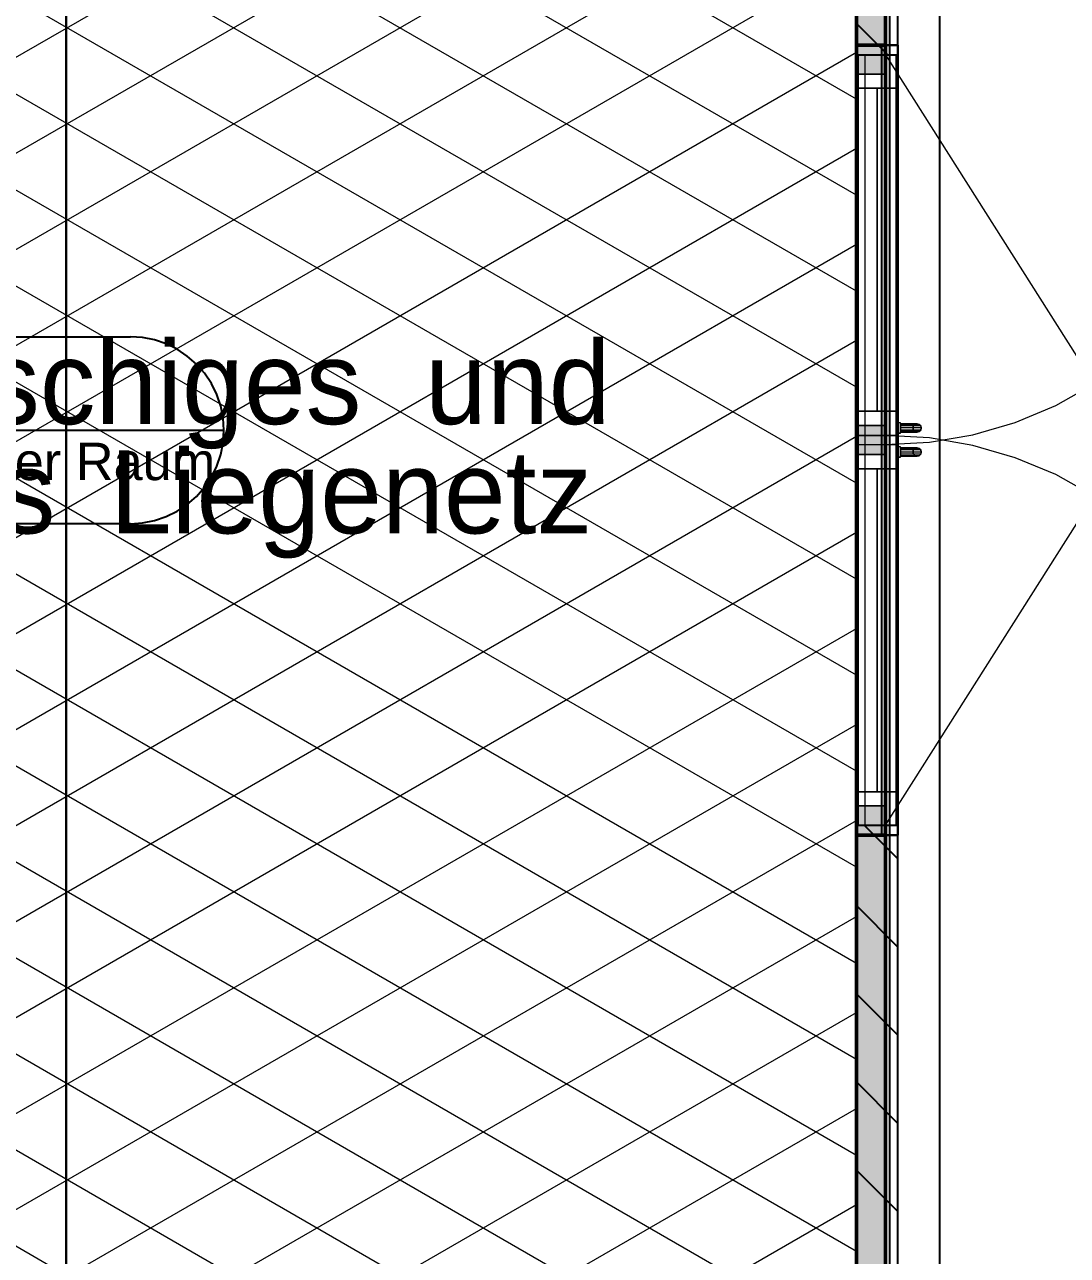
# Model space of a CAD drawing. Extents: x 0 to 756, y -25 to 420.
# Drawn here: x 251.6 to 301.7, y 173.4 to 232.6 of the extents above; entities that cross this region are included whole.
import ezdxf
from ezdxf.lldxf.tags import DXFTag

# ---------------------------------------------------------------- set-up
doc = ezdxf.new("R2010")
doc.units = 0
doc.layers.get('0').update_dxf_attribs({"lineweight": 25})
doc.layers.add('A_Dach', color=1, linetype='Continuous', lineweight=25, true_color=0xff0000)
doc.layers.add('A_Dachfenster', color=1, linetype='Continuous', lineweight=25, true_color=0xff0000)
for name, color, linetype, lineweight in [('A_Fenster', 7, 'Continuous', 25), ('A_Innenwand', 7, 'Continuous', 25), ('A_Raum', 7, 'Continuous', 25), ('Allgemein01', 7, 'Continuous', 13), ('Allgemein03', 7, 'Continuous', 25), ('Fenster', 7, 'Continuous', 13), ('Fenster-Flügel', 7, 'VERDECKT2_S2', 13), ('Fensterbank', 7, 'Continuous', 13), ('Pfosten_ Stützen', 7, 'Continuous', 13), ('Standard', 7, 'Continuous', 25), ('Wand Holz tragend', 7, 'Continuous', 13)]:
    doc.layers.add(name, color=color, linetype=linetype, lineweight=lineweight)
doc.styles.get("Standard").update_dxf_attribs({"font": 'arial.ttf'})
tags = doc.linetypes.add('fein_strichliert', pattern=[4, 1, -2, 1]).pattern_tags.tags
tags[8:9] = [DXFTag(74, 4), DXFTag(75, 0), DXFTag(340, '0'), DXFTag(46, 0.0), DXFTag(50, 0.0), DXFTag(44, 0.0), DXFTag(45, 0.0)]
tags[6:7] = [DXFTag(74, 4), DXFTag(75, 0), DXFTag(340, '0'), DXFTag(46, 0.0), DXFTag(50, 0.0), DXFTag(44, 0.0), DXFTag(45, 0.0)]
tags[4:5] = [DXFTag(74, 4), DXFTag(75, 0), DXFTag(340, '0'), DXFTag(46, 0.0), DXFTag(50, 0.0), DXFTag(44, 0.0), DXFTag(45, 0.0)]
tags = doc.linetypes.add('VERDECKT2_S2', pattern=[0.27, 0.2, -0.07]).pattern_tags.tags
tags[6:7] = [DXFTag(74, 4), DXFTag(75, 0), DXFTag(340, '0'), DXFTag(46, 1.0), DXFTag(50, 0.0), DXFTag(44, 0.0), DXFTag(45, 0.0)]
tags[4:5] = [DXFTag(74, 4), DXFTag(75, 0), DXFTag(340, '0'), DXFTag(46, 1.0), DXFTag(50, 0.0), DXFTag(44, 0.0), DXFTag(45, 0.0)]

# ---------------------------------------------------------------- blocks, each defined once
blk = doc.blocks.new('Referenz-A01I5YQ8IE')
at = {"layer": 'Allgemein01', "color": 0, "linetype": 'VERDECKT2_S2', "lineweight": -2, "ltscale": 0.25}
for p, q in [((253.567, 414.475), (253.567, 5.763)), ((295.567, 414.475), (295.567, 5.763))]:
    blk.add_line(p, q, dxfattribs=at)
at = {"layer": 'Allgemein03', "color": 0, "lineweight": -2}
blk.add_line((253.567, 414.475), (253.567, 5.763), dxfattribs=at)
at = {"layer": 'Allgemein03', "color": 0, "lineweight": 13}
blk.add_line((291.567, 269.168), (291.567, 155.768), dxfattribs=at)
at = {"layer": 'Fenster', "color": 0, "linetype": 'Continuous', "ltscale": 0.13}
for p, q in [((291.567, 231.668), (291.567, 230.268)), ((292.967, 231.668), (291.567, 231.668)), ((292.967, 231.668), (291.567, 231.668)), ((291.567, 231.668), (291.567, 230.268)), ((291.567, 230.268), (291.567, 231.668)), ((291.567, 231.668), (292.967, 231.668)), ((291.567, 231.668), (291.567, 231.668)), ((292.967, 230.268), (292.967, 231.668)), ((292.967, 230.268), (292.967, 231.668)), ((292.967, 231.668), (292.967, 231.668)), ((292.967, 230.268), (292.967, 231.668)), ((293.487, 231.188), (291.647, 231.188)), ((291.647, 231.188), (291.647, 229.588)), ((291.647, 229.588), (291.647, 231.188)), ((291.647, 231.188), (293.487, 231.188)), ((291.647, 231.188), (291.647, 231.188)), ((293.487, 229.588), (293.487, 231.188)), ((293.487, 231.188), (293.487, 231.188)), ((293.487, 229.588), (293.487, 231.188)), ((291.567, 230.268), (292.967, 230.268)), ((292.967, 230.268), (291.567, 230.268)), ((291.567, 230.268), (291.567, 213.368)), ((291.567, 230.268), (292.967, 230.268)), ((291.567, 230.268), (291.567, 230.268)), ((291.567, 230.268), (292.967, 230.268)), ((292.967, 230.268), (291.567, 230.268)), ((291.567, 230.268), (291.567, 195.068)), ((291.567, 195.068), (291.567, 230.268)), ((291.567, 230.268), (292.967, 230.268)), ((291.567, 230.268), (291.567, 230.268)), ((292.967, 230.268), (291.567, 230.268)), ((291.567, 230.268), (291.567, 195.068)), ((291.567, 195.068), (291.567, 230.268)), ((291.567, 230.268), (292.967, 230.268)), ((291.567, 230.268), (291.567, 230.268)), ((292.967, 213.368), (292.967, 230.268)), ((292.967, 230.268), (292.967, 230.268)), ((292.967, 195.068), (292.967, 230.268)), ((292.967, 230.268), (292.967, 230.268)), ((292.967, 195.068), (292.967, 230.268)), ((292.967, 195.068), (292.967, 230.268)), ((292.967, 230.268), (292.967, 230.268)), ((292.967, 195.068), (292.967, 230.268)), ((291.647, 229.588), (293.487, 229.588)), ((291.647, 229.588), (291.647, 229.588)), ((291.647, 229.588), (293.487, 229.588)), ((293.487, 229.588), (291.647, 229.588)), ((291.647, 229.588), (291.647, 214.048)), ((291.647, 214.048), (291.647, 229.588)), ((291.647, 229.588), (293.487, 229.588)), ((291.647, 229.588), (291.647, 229.588)), ((293.487, 229.588), (291.647, 229.588)), ((291.647, 229.588), (291.647, 214.048)), ((291.647, 214.048), (291.647, 229.588)), ((291.647, 229.588), (293.487, 229.588)), ((291.647, 229.588), (291.647, 229.588)), ((293.487, 229.588), (293.487, 229.588)), ((293.487, 214.048), (293.487, 229.588)), ((293.487, 229.588), (293.487, 229.588)), ((293.487, 214.048), (293.487, 229.588)), ((293.487, 214.048), (293.487, 229.588)), ((293.487, 229.588), (293.487, 229.588)), ((293.487, 214.048), (293.487, 229.588)), ((293.487, 214.048), (291.647, 214.048)), ((291.647, 214.048), (291.647, 212.448)), ((291.647, 212.448), (291.647, 214.048)), ((291.647, 214.048), (293.487, 214.048)), ((291.647, 214.048), (291.647, 214.048)), ((291.647, 214.048), (293.487, 214.048)), ((291.647, 214.048), (291.647, 214.048)), ((291.647, 214.048), (293.487, 214.048)), ((291.647, 214.048), (293.487, 214.048)), ((291.647, 214.048), (291.647, 214.048)), ((291.647, 214.048), (293.487, 214.048)), ((293.487, 212.448), (293.487, 214.048)), ((293.487, 214.048), (293.487, 214.048)), ((293.487, 212.448), (293.487, 214.048)), ((293.487, 214.048), (293.487, 214.048)), ((293.487, 214.048), (293.487, 214.048)), ((291.567, 213.368), (292.967, 213.368)), ((291.567, 213.368), (291.567, 211.968)), ((292.967, 213.368), (291.567, 213.368)), ((292.967, 213.368), (291.567, 213.368)), ((291.567, 213.368), (291.567, 211.968)), ((291.567, 211.968), (291.567, 213.368)), ((291.567, 213.368), (292.967, 213.368)), ((291.567, 213.368), (291.567, 213.368)), ((292.967, 211.968), (292.967, 213.368)), ((292.967, 211.968), (292.967, 213.368)), ((292.967, 213.368), (292.967, 213.368)), ((292.967, 211.968), (292.967, 213.368)), ((292.967, 211.968), (291.567, 211.968)), ((291.567, 211.968), (291.567, 195.068)), ((291.567, 211.968), (292.967, 211.968)), ((291.567, 211.968), (292.967, 211.968)), ((291.567, 211.968), (291.567, 211.968)), ((291.567, 211.968), (292.967, 211.968)), ((291.647, 212.448), (293.487, 212.448)), ((291.647, 212.448), (291.647, 212.448)), ((291.647, 212.448), (293.487, 212.448)), ((292.967, 195.068), (292.967, 211.968)), ((292.967, 211.968), (292.967, 211.968)), ((293.487, 212.448), (293.487, 212.448)), ((291.567, 195.068), (291.567, 193.668)), ((292.967, 195.068), (291.567, 195.068)), ((291.567, 195.068), (292.967, 195.068)), ((292.967, 195.068), (291.567, 195.068)), ((291.567, 195.068), (291.567, 193.668)), ((291.567, 193.668), (291.567, 195.068)), ((291.567, 195.068), (292.967, 195.068)), ((291.567, 195.068), (291.567, 195.068)), ((291.567, 195.068), (292.967, 195.068)), ((291.567, 195.068), (291.567, 195.068)), ((291.567, 195.068), (292.967, 195.068)), ((291.567, 195.068), (292.967, 195.068)), ((291.567, 195.068), (291.567, 195.068)), ((291.567, 195.068), (292.967, 195.068)), ((292.967, 193.668), (292.967, 195.068)), ((292.967, 193.668), (292.967, 195.068)), ((292.967, 195.068), (292.967, 195.068)), ((292.967, 193.668), (292.967, 195.068)), ((292.967, 195.068), (292.967, 195.068)), ((292.967, 195.068), (292.967, 195.068)), ((291.567, 193.668), (292.967, 193.668)), ((291.567, 193.668), (292.967, 193.668)), ((291.567, 193.668), (291.567, 193.668)), ((291.567, 193.668), (292.967, 193.668)), ((292.967, 193.668), (292.967, 193.668))]:
    blk.add_line(p, q, dxfattribs=at)
at = {"layer": 'Fenster', "color": 0}
for p, q in [((292.567, 229.588), (292.567, 214.048)), ((292.567, 214.048), (292.567, 229.588)), ((292.567, 229.588), (292.567, 229.588)), ((292.567, 214.048), (292.567, 214.048)), ((293.487, 213.498), (293.487, 212.998)), ((293.687, 213.498), (293.487, 213.498)), ((293.487, 213.498), (293.487, 212.998)), ((293.487, 213.498), (293.487, 213.498)), ((293.687, 213.498), (293.487, 213.498)), ((293.687, 212.998), (293.687, 213.498)), ((293.687, 212.998), (293.687, 213.498)), ((293.687, 213.498), (293.687, 213.498)), ((294.487, 213.448), (293.687, 213.448)), ((293.687, 213.448), (293.687, 213.421)), ((293.687, 213.421), (293.687, 213.448)), ((294.587, 213.421), (293.687, 213.421)), ((293.687, 213.421), (293.687, 213.348)), ((294.387, 213.421), (293.687, 213.421)), ((293.687, 213.348), (293.687, 213.421)), ((294.66, 213.348), (293.687, 213.348)), ((293.687, 213.348), (293.687, 213.248)), ((294.314, 213.348), (293.687, 213.348)), ((293.687, 213.248), (293.687, 213.348)), ((293.687, 213.248), (293.687, 213.148)), ((294.687, 213.248), (293.687, 213.248)), ((294.287, 213.248), (293.687, 213.248)), ((293.687, 213.148), (293.687, 213.248)), ((293.687, 213.148), (293.687, 213.074)), ((294.66, 213.148), (293.687, 213.148)), ((294.314, 213.148), (293.687, 213.148)), ((293.687, 213.074), (293.687, 213.148)), ((294.314, 213.348), (294.287, 213.248)), ((294.287, 213.248), (294.314, 213.348)), ((294.287, 213.248), (294.314, 213.148)), ((294.314, 213.148), (294.287, 213.248)), ((294.287, 213.248), (294.287, 213.248)), ((294.387, 213.421), (294.314, 213.348)), ((294.314, 213.348), (294.387, 213.421)), ((294.314, 213.348), (294.314, 213.348)), ((294.314, 213.148), (294.387, 213.074)), ((294.387, 213.074), (294.314, 213.148)), ((294.314, 213.148), (294.314, 213.148)), ((294.487, 213.448), (294.387, 213.421)), ((294.387, 213.421), (294.487, 213.448)), ((294.387, 213.421), (294.387, 213.421)), ((294.587, 213.421), (294.487, 213.448)), ((294.487, 213.448), (294.587, 213.421)), ((294.487, 213.448), (294.487, 213.448)), ((294.66, 213.348), (294.587, 213.421)), ((294.587, 213.421), (294.66, 213.348)), ((294.587, 213.421), (294.587, 213.421)), ((294.587, 213.074), (294.66, 213.148)), ((294.66, 213.148), (294.587, 213.074)), ((294.687, 213.248), (294.66, 213.348)), ((294.66, 213.348), (294.687, 213.248)), ((294.66, 213.348), (294.66, 213.348)), ((294.66, 213.148), (294.687, 213.248)), ((294.687, 213.248), (294.66, 213.148)), ((294.66, 213.148), (294.66, 213.148)), ((294.687, 213.248), (294.687, 213.248)), ((293.487, 212.888), (291.647, 212.888)), ((291.647, 212.888), (291.647, 211.288)), ((291.647, 211.288), (291.647, 212.888)), ((291.647, 212.888), (293.487, 212.888)), ((291.647, 212.888), (291.647, 212.888)), ((293.487, 212.998), (293.687, 212.998)), ((293.487, 212.998), (293.487, 212.998)), ((293.687, 212.998), (293.487, 212.998)), ((293.487, 211.288), (293.487, 212.888)), ((293.487, 212.888), (293.487, 212.888)), ((293.487, 211.288), (293.487, 212.888)), ((293.687, 213.074), (293.687, 213.048)), ((294.587, 213.074), (293.687, 213.074)), ((294.387, 213.074), (293.687, 213.074)), ((293.687, 213.048), (293.687, 213.074)), ((293.687, 213.048), (294.487, 213.048)), ((293.687, 212.998), (293.687, 212.998)), ((294.387, 213.074), (294.487, 213.048)), ((294.487, 213.048), (294.387, 213.074)), ((294.387, 213.074), (294.387, 213.074)), ((294.487, 213.048), (294.587, 213.074)), ((294.587, 213.074), (294.487, 213.048)), ((294.487, 213.048), (294.487, 213.048)), ((294.587, 213.074), (294.587, 213.074)), ((293.487, 212.338), (293.487, 211.838)), ((293.687, 212.338), (293.487, 212.338)), ((293.487, 212.338), (293.487, 211.838)), ((293.487, 212.338), (293.487, 212.338)), ((293.687, 212.338), (293.487, 212.338)), ((293.687, 211.838), (293.687, 212.338)), ((293.687, 211.838), (293.687, 212.338)), ((293.687, 212.338), (293.687, 212.338)), ((294.487, 212.288), (293.687, 212.288)), ((293.687, 212.288), (293.687, 212.261)), ((293.687, 212.261), (293.687, 212.288)), ((294.587, 212.261), (293.687, 212.261)), ((293.687, 212.261), (293.687, 212.188)), ((294.387, 212.261), (293.687, 212.261)), ((293.687, 212.188), (293.687, 212.261)), ((294.66, 212.188), (293.687, 212.188)), ((293.687, 212.188), (293.687, 212.088)), ((294.314, 212.188), (293.687, 212.188)), ((293.687, 212.088), (293.687, 212.188)), ((293.687, 212.088), (293.687, 211.988)), ((294.687, 212.088), (293.687, 212.088)), ((294.287, 212.088), (293.687, 212.088)), ((293.687, 211.988), (293.687, 212.088)), ((293.687, 211.988), (293.687, 211.914)), ((294.66, 211.988), (293.687, 211.988)), ((294.314, 211.988), (293.687, 211.988)), ((293.687, 211.914), (293.687, 211.988)), ((294.314, 212.188), (294.287, 212.088)), ((294.287, 212.088), (294.314, 212.188)), ((294.287, 212.088), (294.314, 211.988)), ((294.314, 211.988), (294.287, 212.088)), ((294.287, 212.088), (294.287, 212.088)), ((294.387, 212.261), (294.314, 212.188)), ((294.314, 212.188), (294.387, 212.261)), ((294.314, 212.188), (294.314, 212.188)), ((294.314, 211.988), (294.387, 211.914)), ((294.387, 211.914), (294.314, 211.988)), ((294.314, 211.988), (294.314, 211.988)), ((294.487, 212.288), (294.387, 212.261)), ((294.387, 212.261), (294.487, 212.288)), ((294.387, 212.261), (294.387, 212.261)), ((294.587, 212.261), (294.487, 212.288)), ((294.487, 212.288), (294.587, 212.261)), ((294.487, 212.288), (294.487, 212.288)), ((294.66, 212.188), (294.587, 212.261)), ((294.587, 212.261), (294.66, 212.188)), ((294.587, 212.261), (294.587, 212.261)), ((294.587, 211.914), (294.66, 211.988)), ((294.66, 211.988), (294.587, 211.914)), ((294.687, 212.088), (294.66, 212.188)), ((294.66, 212.188), (294.687, 212.088)), ((294.66, 212.188), (294.66, 212.188)), ((294.66, 211.988), (294.687, 212.088)), ((294.687, 212.088), (294.66, 211.988)), ((294.66, 211.988), (294.66, 211.988)), ((294.687, 212.088), (294.687, 212.088)), ((293.487, 211.838), (293.687, 211.838)), ((293.487, 211.838), (293.487, 211.838)), ((293.687, 211.838), (293.487, 211.838)), ((293.687, 211.914), (293.687, 211.888)), ((294.587, 211.914), (293.687, 211.914)), ((294.387, 211.914), (293.687, 211.914)), ((293.687, 211.888), (293.687, 211.914)), ((293.687, 211.888), (294.487, 211.888)), ((293.687, 211.838), (293.687, 211.838)), ((294.387, 211.914), (294.487, 211.888)), ((294.487, 211.888), (294.387, 211.914)), ((294.387, 211.914), (294.387, 211.914)), ((294.487, 211.888), (294.587, 211.914)), ((294.587, 211.914), (294.487, 211.888)), ((294.487, 211.888), (294.487, 211.888)), ((294.587, 211.914), (294.587, 211.914)), ((291.647, 211.288), (293.487, 211.288)), ((291.647, 211.288), (291.647, 211.288)), ((291.647, 211.288), (293.487, 211.288)), ((293.487, 211.288), (291.647, 211.288)), ((291.647, 211.288), (291.647, 195.748)), ((291.647, 195.748), (291.647, 211.288)), ((291.647, 211.288), (293.487, 211.288)), ((291.647, 211.288), (291.647, 211.288)), ((293.487, 211.288), (291.647, 211.288)), ((291.647, 211.288), (291.647, 195.748)), ((291.647, 195.748), (291.647, 211.288)), ((291.647, 211.288), (293.487, 211.288)), ((291.647, 211.288), (291.647, 211.288)), ((292.567, 211.288), (292.567, 195.748)), ((292.567, 195.748), (292.567, 211.288)), ((292.567, 211.288), (292.567, 211.288)), ((293.487, 211.288), (293.487, 211.288)), ((293.487, 195.748), (293.487, 211.288)), ((293.487, 211.288), (293.487, 211.288)), ((293.487, 195.748), (293.487, 211.288)), ((293.487, 195.748), (293.487, 211.288)), ((293.487, 211.288), (293.487, 211.288)), ((293.487, 195.748), (293.487, 211.288)), ((293.487, 195.748), (291.647, 195.748)), ((291.647, 195.748), (291.647, 194.148)), ((291.647, 194.148), (291.647, 195.748)), ((291.647, 195.748), (293.487, 195.748)), ((291.647, 195.748), (291.647, 195.748)), ((291.647, 195.748), (293.487, 195.748)), ((291.647, 195.748), (291.647, 195.748)), ((291.647, 195.748), (293.487, 195.748)), ((291.647, 195.748), (293.487, 195.748)), ((291.647, 195.748), (291.647, 195.748)), ((291.647, 195.748), (293.487, 195.748)), ((292.567, 195.748), (292.567, 195.748)), ((293.487, 194.148), (293.487, 195.748)), ((293.487, 195.748), (293.487, 195.748)), ((293.487, 194.148), (293.487, 195.748)), ((293.487, 195.748), (293.487, 195.748)), ((293.487, 195.748), (293.487, 195.748)), ((291.647, 194.148), (293.487, 194.148)), ((291.647, 194.148), (291.647, 194.148)), ((291.647, 194.148), (293.487, 194.148)), ((293.487, 194.148), (293.487, 194.148))]:
    blk.add_line(p, q, dxfattribs=at)
at = {"layer": 'Fenster', "color": 0, "linetype": 'Continuous', "ltscale": 0.13}
for points in [[(291.567, 230.268), (292.967, 230.268), (291.567, 231.668)], [(292.967, 230.268), (292.967, 231.668), (291.567, 231.668)], [(291.567, 211.968), (292.967, 211.968), (291.567, 213.368)], [(292.967, 211.968), (292.967, 213.368), (291.567, 213.368)], [(291.567, 193.668), (292.967, 193.668), (291.567, 195.068)], [(292.967, 193.668), (292.967, 195.068), (291.567, 195.068)]]:
    blk.add_solid(points, dxfattribs=at)
at = {"layer": 'Fenster-Flügel', "color": 0, "linetype": 'VERDECKT2_S2', "ltscale": 0.13}
for p, q in [((292.967, 231.188), (303.008, 215.365)), ((301.158, 214.333), (303.008, 215.365)), ((299.204, 213.516), (301.158, 214.333)), ((297.17, 212.925), (299.204, 213.516)), ((295.082, 212.768), (292.967, 212.888)), ((292.967, 212.448), (295.082, 212.567)), ((295.082, 212.567), (297.17, 212.925)), ((297.17, 212.41), (295.082, 212.768)), ((299.204, 211.819), (297.17, 212.41)), ((301.158, 211.003), (299.204, 211.819)), ((303.008, 209.97), (301.158, 211.003)), ((292.967, 194.148), (303.008, 209.97))]:
    blk.add_line(p, q, dxfattribs=at)
at = {"layer": 'Fensterbank', "color": 0, "lineweight": -2}
for p, q in [((292.767, 231.668), (292.767, 193.668)), ((293.567, 231.668), (292.767, 231.668)), ((292.767, 231.668), (292.767, 231.668)), ((292.967, 231.668), (292.767, 231.668)), ((292.767, 231.668), (292.767, 193.668)), ((293.567, 231.668), (292.767, 231.668)), ((292.767, 231.668), (292.767, 193.668)), ((292.767, 231.668), (292.767, 231.668)), ((292.767, 231.668), (292.767, 193.668)), ((292.767, 231.668), (292.967, 231.668)), ((293.567, 231.668), (292.767, 231.668)), ((292.767, 231.668), (292.767, 193.668)), ((292.767, 231.668), (292.767, 231.668)), ((292.767, 231.668), (292.767, 193.668)), ((292.767, 231.668), (292.967, 231.668)), ((293.567, 231.668), (292.967, 231.668)), ((292.967, 231.668), (292.967, 231.668)), ((292.967, 231.668), (292.967, 193.668)), ((292.967, 193.668), (292.967, 231.668)), ((292.967, 193.668), (292.967, 231.668)), ((292.967, 231.668), (292.967, 231.668)), ((292.967, 231.668), (292.967, 193.668)), ((292.967, 231.668), (293.567, 231.668)), ((292.967, 193.668), (292.967, 231.668)), ((292.967, 231.668), (292.967, 231.668)), ((292.967, 231.668), (292.967, 193.668)), ((292.967, 231.668), (293.567, 231.668)), ((293.567, 193.668), (293.567, 231.668)), ((293.567, 231.668), (293.567, 231.668)), ((293.567, 231.668), (293.567, 193.668)), ((293.567, 193.668), (293.567, 231.668)), ((293.567, 231.668), (293.567, 193.668)), ((293.567, 231.668), (293.567, 231.668)), ((293.567, 193.668), (293.567, 231.668)), ((293.567, 231.668), (293.567, 193.668)), ((293.567, 231.668), (293.567, 231.668)), ((292.767, 193.668), (293.567, 193.668)), ((292.767, 193.668), (292.767, 193.668)), ((292.967, 193.668), (292.767, 193.668)), ((292.767, 193.668), (293.567, 193.668)), ((292.767, 193.668), (292.767, 193.668)), ((292.767, 193.668), (292.967, 193.668)), ((292.767, 193.668), (293.567, 193.668)), ((292.767, 193.668), (292.767, 193.668)), ((292.767, 193.668), (292.967, 193.668)), ((292.967, 193.668), (292.967, 193.668)), ((293.567, 193.668), (292.967, 193.668)), ((292.967, 193.668), (293.567, 193.668)), ((292.967, 193.668), (292.967, 193.668)), ((292.967, 193.668), (293.567, 193.668)), ((292.967, 193.668), (292.967, 193.668)), ((293.567, 193.668), (293.567, 193.668)), ((293.567, 193.668), (293.567, 193.668)), ((293.567, 193.668), (293.567, 193.668))]:
    blk.add_line(p, q, dxfattribs=at)
at = {"layer": 'Fensterbank', "color": 0, "lineweight": 18}
for p, q in [((292.967, 231.668), (292.967, 193.668)), ((292.967, 193.668), (292.967, 231.668)), ((292.967, 193.668), (292.967, 231.668))]:
    blk.add_line(p, q, dxfattribs=at)
at = {"layer": 'Standard', "color": 0, "lineweight": 13}
for p, q in [((291.567, 229.064), (222.105, 269.168)), ((291.567, 224.445), (215.567, 268.324)), ((291.567, 219.827), (215.567, 263.705)), ((291.567, 215.208), (215.567, 259.086)), ((291.567, 210.589), (215.567, 254.468)), ((215.567, 210.537), (291.567, 254.416)), ((291.567, 205.97), (215.567, 249.849)), ((215.567, 205.918), (291.567, 249.797)), ((291.567, 201.351), (215.567, 245.23)), ((215.567, 201.3), (291.567, 245.178)), ((291.567, 196.732), (215.567, 240.611)), ((215.567, 196.681), (291.567, 240.559)), ((291.567, 192.114), (215.567, 235.992)), ((215.567, 192.062), (291.567, 235.941)), ((291.567, 187.495), (215.567, 231.374)), ((215.567, 187.443), (291.567, 231.322)), ((291.567, 182.876), (215.567, 226.755)), ((215.567, 182.824), (291.567, 226.703)), ((291.567, 178.257), (215.567, 222.136)), ((215.567, 178.206), (291.567, 222.084)), ((291.567, 173.638), (215.567, 217.517)), ((215.567, 173.587), (291.567, 217.465)), ((291.567, 169.02), (215.567, 212.898)), ((215.567, 168.968), (291.567, 212.847)), ((291.567, 164.401), (215.567, 208.279)), ((215.567, 164.349), (291.567, 208.228)), ((291.567, 159.782), (215.567, 203.661)), ((215.567, 159.73), (291.567, 203.609)), ((290.52, 155.768), (215.567, 199.042)), ((216.703, 155.768), (291.567, 198.99)), ((282.52, 155.768), (215.567, 194.423)), ((224.703, 155.768), (291.567, 194.371)), ((232.703, 155.768), (291.567, 189.753)), ((240.703, 155.768), (291.567, 185.134)), ((248.703, 155.768), (291.567, 180.515)), ((256.703, 155.768), (291.567, 175.896))]:
    blk.add_line(p, q, dxfattribs=at)
at = {"layer": 'Wand Holz tragend', "color": 0, "lineweight": 50}
for p, q in [((291.567, 269.168), (291.567, 155.288)), ((291.567, 155.288), (291.567, 269.168)), ((292.967, 155.288), (292.967, 269.168)), ((292.967, 269.168), (292.967, 155.288)), ((292.967, 231.668), (291.567, 231.668)), ((291.567, 231.668), (291.567, 193.668)), ((291.567, 231.668), (291.567, 193.668)), ((291.567, 231.668), (291.567, 231.668)), ((292.967, 231.668), (291.567, 231.668)), ((292.967, 193.668), (292.967, 231.668)), ((292.967, 231.668), (292.967, 231.668)), ((292.967, 193.668), (292.967, 231.668)), ((291.567, 193.668), (292.967, 193.668)), ((291.567, 193.668), (291.567, 193.668)), ((291.567, 193.668), (292.967, 193.668)), ((292.967, 193.668), (292.967, 193.668))]:
    blk.add_line(p, q, dxfattribs=at)
at = {"layer": 'Wand Holz tragend', "color": 0, "lineweight": 18}
for points in [[(291.567, 231.668), (292.967, 231.668), (291.567, 269.168)], [(292.967, 231.668), (292.967, 269.168), (291.567, 269.168)], [(291.567, 155.288), (292.967, 155.288), (291.567, 193.668)], [(292.967, 155.288), (292.967, 193.668), (291.567, 193.668)]]:
    blk.add_solid(points, dxfattribs=at)
at = {"layer": 'Pfosten_ Stützen', "color": 0, "char_height": 4, "attachment_point": 1}
for s, insert in [('{\\fPosterama Text Light;Feinmaschiges}', (231.787, 217.434)), ('{\\fPosterama Text Light;und}', (270.821, 217.434)), ('{\\fPosterama Text Light;lauffestes}', (230.154, 212.177)), ('{\\fPosterama Text Light;Liegenetz}', (255.665, 212.177))]:
    blk.add_mtext(s, dxfattribs=dict(at, insert=insert))
blk = doc.blocks.new('Freier Raum-A01I5YRGIE', base_point=(245.983, 208.639))
at = {"color": 0, "linetype": 'ByBlock', "lineweight": -2, "ltscale": 0.25}
for p, q in [((248.76, 217.297), (248.233, 217.036)), ((249.318, 217.486), (248.76, 217.297)), ((249.895, 217.601), (249.318, 217.486)), ((250.483, 217.639), (249.895, 217.601)), ((250.483, 217.639), (256.651, 217.639)), ((257.238, 217.601), (256.651, 217.639)), ((257.816, 217.486), (257.238, 217.601)), ((258.373, 217.297), (257.816, 217.486)), ((258.901, 217.036), (258.373, 217.297)), ((247.743, 216.709), (247.301, 216.321)), ((248.233, 217.036), (247.743, 216.709)), ((259.39, 216.709), (258.901, 217.036)), ((259.833, 216.321), (259.39, 216.709)), ((247.301, 216.321), (246.912, 215.879)), ((260.221, 215.879), (259.833, 216.321)), ((246.912, 215.879), (246.585, 215.389)), ((260.548, 215.389), (260.221, 215.879)), ((246.585, 215.389), (246.325, 214.861)), ((260.808, 214.861), (260.548, 215.389)), ((246.325, 214.861), (246.136, 214.304)), ((260.998, 214.304), (260.808, 214.861)), ((246.021, 213.726), (245.983, 213.139)), ((246.136, 214.304), (246.021, 213.726)), ((261.112, 213.726), (260.998, 214.304)), ((261.151, 213.139), (261.112, 213.726)), ((245.983, 213.139), (261.151, 213.139)), ((245.983, 213.139), (246.021, 212.552)), ((261.112, 212.552), (261.151, 213.139)), ((246.021, 212.552), (246.136, 211.974)), ((260.998, 211.974), (261.112, 212.552)), ((246.136, 211.974), (246.325, 211.417)), ((260.808, 211.417), (260.998, 211.974)), ((246.325, 211.417), (246.585, 210.889)), ((260.548, 210.889), (260.808, 211.417)), ((246.585, 210.889), (246.912, 210.4)), ((260.221, 210.4), (260.548, 210.889)), ((246.912, 210.4), (247.301, 209.957)), ((259.833, 209.957), (260.221, 210.4)), ((247.301, 209.957), (247.743, 209.569)), ((259.39, 209.569), (259.833, 209.957)), ((247.743, 209.569), (248.233, 209.242)), ((248.233, 209.242), (248.76, 208.982)), ((258.373, 208.982), (258.901, 209.242)), ((258.901, 209.242), (259.39, 209.569)), ((248.76, 208.982), (249.318, 208.792)), ((249.318, 208.792), (249.895, 208.678)), ((249.895, 208.678), (250.483, 208.639)), ((256.651, 208.639), (250.483, 208.639)), ((256.651, 208.639), (257.238, 208.678)), ((257.238, 208.678), (257.816, 208.792)), ((257.816, 208.792), (258.373, 208.982))]:
    blk.add_line(p, q, dxfattribs=at)
at = {"color": 0, "linetype": 'ByBlock', "lineweight": -2, "ltscale": 0.25, "insert": (246.764, 212.539), "char_height": 1.8, "attachment_point": 1}
blk.add_mtext('{\\fArial;Freier Raum}', dxfattribs=at)
blk = doc.blocks.new('Dachfläche-A01I5YRIIE', base_point=(113.567, 33.11))
at = {"color": 0, "linetype": 'ByBlock', "lineweight": -2, "ltscale": 0.25}
blk.add_line((253.567, 272.168), (253.567, 153.168), dxfattribs=at)
blk = doc.blocks.new('Dachfenster-A01I5YRKIE', base_point=(213.959, 153.168))
at = {"color": 0, "linetype": 'ByBlock', "lineweight": -2, "ltscale": 0.25}
blk.add_line((253.567, 153.168), (253.567, 272.168), dxfattribs=at)
blk = doc.blocks.new('Dachfläche-A01I5YRMIE', base_point=(253.567, 33.11))
at = {"color": 0, "linetype": 'ByBlock', "lineweight": -2, "ltscale": 0.25}
blk.add_line((253.567, 153.168), (253.567, 272.168), dxfattribs=at)
blk = doc.blocks.new('Dachfenster-A01I5YROIE', base_point=(253.567, 153.168))
at = {"color": 0, "linetype": 'ByBlock', "lineweight": -2, "ltscale": 0.25}
for p, q in [((253.567, 272.168), (253.567, 153.168)), ((293.175, 153.168), (293.175, 272.168))]:
    blk.add_line(p, q, dxfattribs=at)
blk = doc.blocks.new('Wand-A01I5YS6IE', base_point=(291.567, 155.768))
at = {"color": 0, "linetype": 'ByBlock', "lineweight": -2, "ltscale": 0.25}
for p, q in [((291.567, 231.188), (291.567, 269.168)), ((293.567, 231.188), (293.567, 269.168)), ((291.567, 155.768), (291.567, 194.148)), ((293.567, 155.768), (293.567, 194.148))]:
    blk.add_line(p, q, dxfattribs=at)
at = {"color": 0, "lineweight": -2}
for p, q in [((293.085, 231.188), (291.567, 232.705)), ((293.567, 192.522), (291.941, 194.148)), ((293.567, 188.279), (291.567, 190.279)), ((293.567, 184.036), (291.567, 186.036)), ((293.567, 179.794), (291.567, 181.794)), ((293.567, 175.551), (291.567, 177.551))]:
    blk.add_line(p, q, dxfattribs=at)
blk = doc.blocks.new('Fenster-A01I5YS8IE', base_point=(291.567, 194.148))
at = {"color": 0, "linetype": 'ByBlock', "lineweight": -2, "ltscale": 0.25}
for p, q in [((291.567, 231.188), (291.567, 194.148)), ((291.567, 231.188), (293.567, 231.188)), ((293.567, 231.188), (293.567, 194.148)), ((291.567, 194.148), (293.567, 194.148))]:
    blk.add_line(p, q, dxfattribs=at)
at = {"color": 0, "linetype": 'ByBlock', "lineweight": 18, "ltscale": 0.18}
for p, q in [((291.967, 231.188), (291.967, 194.148)), ((293.167, 231.188), (293.167, 194.148)), ((291.967, 229.588), (293.167, 229.588)), ((291.967, 195.748), (293.167, 195.748))]:
    blk.add_line(p, q, dxfattribs=at)
at = {"color": 0, "linetype": 'fein_strichliert', "lineweight": 18, "ltscale": 0.18}
blk.add_line((291.967, 194.148), (293.167, 194.148), dxfattribs=at)

msp = doc.modelspace()

# ---------------------------------------------------------------- block references
at = {"color": 8, "lineweight": 25, "ltscale": 0.25, "true_color": 0x808080}
msp.add_blockref('Referenz-A01I5YQ8IE', (0, 0), dxfattribs=at)
at = {"layer": 'A_Dach', "ltscale": 0.25}
for name, p in [('Dachfläche-A01I5YRIIE', (113.567, 33.11)), ('Dachfläche-A01I5YRMIE', (253.567, 33.11))]:
    msp.add_blockref(name, p, dxfattribs=at)
at = {"layer": 'A_Dachfenster', "ltscale": 0.25}
for name, p in [('Dachfenster-A01I5YRKIE', (213.959, 153.168)), ('Dachfenster-A01I5YROIE', (253.567, 153.168))]:
    msp.add_blockref(name, p, dxfattribs=at)
at = {"layer": 'A_Fenster', "ltscale": 0.25}
msp.add_blockref('Fenster-A01I5YS8IE', (291.567, 194.148), dxfattribs=at)
at = {"layer": 'A_Innenwand', "ltscale": 0.25}
msp.add_blockref('Wand-A01I5YS6IE', (291.567, 155.768), dxfattribs=at)
at = {"layer": 'A_Raum', "ltscale": 0.25}
msp.add_blockref('Freier Raum-A01I5YRGIE', (245.983, 208.639), dxfattribs=at)

doc.saveas('drawing.dxf')
